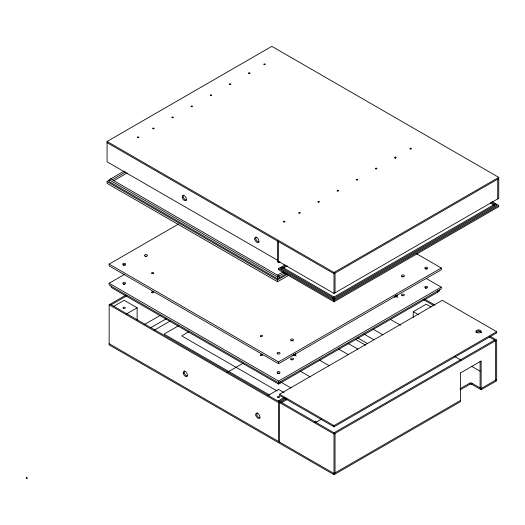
<?xml version="1.0" encoding="UTF-8"?>
<svg xmlns="http://www.w3.org/2000/svg" width="525" height="525" viewBox="0 0 525 525"><rect width="100%" height="100%" fill="white"/><g stroke="black" fill="none" stroke-linecap="round" stroke-linejoin="round"><path stroke-width="0.79" d="M277.522 260.223L107.074 161.812L107.074 141.468L271.825 46.351L498.75 177.365L498.75 198.306L333.998 293.423L278.558 261.417M286.171 273.774L277.522 278.768L109.147 181.552L109.147 179.76L124.176 171.078M288.888 275.198L277.522 281.754L107.074 183.35L107.074 181.552L109.2 180.324M112.252 179.76L125.731 171.977M113.669 180.731L127.148 172.955M416.43 253.673L441.243 267.999L441.243 269.791L278.558 363.713L109.147 265.906L109.147 264.108L178.762 223.912M426.359 278.545L441.243 287.142L441.243 288.934L278.558 382.863L109.147 285.049L109.147 283.251L124.773 274.227M460.412 373.052L460.412 401.704L333.998 474.692L109.147 344.873L109.147 304.789L125.744 295.207M111.215 304.789L126.781 295.805M113.945 306.206L124.169 300.307L137.123 307.781L137.123 320.02M126.217 314.081L137.123 307.781M144.473 324.476L160.04 315.492M150.852 327.672L166.392 318.701M154.527 330.041L170.139 321.024M277.522 241.073L277.522 262.014L278.558 262.612L279.983 261.791M178.198 325.94L164.062 334.103L269.522 394.99M492.128 201.659L498.75 205.478L498.75 206.679L333.998 301.796L278.558 269.791L278.558 268.597L284.95 264.908M285.935 265.538L281.669 267.999L281.669 269.194M283.802 267.96L287.352 265.912M277.522 275.179L283.198 271.897M109.147 179.76L277.522 276.97L284.753 272.797M107.074 181.552L277.522 279.963L287.464 274.221M188.777 331.8L181.676 335.902L277.056 390.961M107.074 141.468L333.998 272.482L498.75 177.365M498.75 178.559L333.998 273.683L107.074 142.669M495.639 203.687L332.962 297.609L332.962 298.804M333.998 298.207L496.676 204.284L496.676 205.478L333.998 299.408L280.632 268.597L280.632 267.396L333.998 298.207L333.998 299.408M278.558 268.597L333.998 300.602L498.75 205.478M226.859 372.625L243.187 363.202M109.147 264.108L278.558 361.922L441.243 267.999M109.147 283.251L278.558 381.065L441.243 287.142M111.215 285.843L111.215 287.444L278.558 384.057L439.169 291.329L439.169 289.734M267.652 395.738L278.558 389.438L284.012 392.588M413.267 317.382L413.267 311.673L426.215 304.192L430.992 306.948M279.595 394.229L442.28 300.307L496.676 331.708L496.676 332.909L333.998 426.832L279.595 395.423L279.595 394.229L333.998 425.631L496.676 331.708M278.558 441.486L278.558 400.805L284.242 397.523M278.558 400.805L279.595 401.408L285.278 398.127M286.296 398.738L279.595 402.603L333.998 434.011L496.676 340.088L496.676 380.769L481.136 389.74L471.811 384.359A1.463 0.847 0 0 0 469.737 384.359L460.064 389.937M281.669 402.603L287.332 399.335M314.403 421.962L315.801 421.201L315.906 422.323L314.869 421.726M315.906 422.323L321.536 419.068M333.998 432.81L494.602 340.088M460.464 372.96L481.077 361.056M460.064 388.743L469.737 383.158A1.463 0.847 0 0 1 471.811 383.158L481.136 388.546L496.676 379.568M460.412 400.509L333.998 473.491L109.147 343.678M491.092 202.256L494.602 204.284M490.389 203.05L493.9 205.078M490.317 336.413L496.676 340.088M424.935 299.263L434.864 304.999M478.688 330.894L481.51 332.528M489.28 337.011L495.639 340.686L495.639 380.166M423.905 299.867L433.827 305.596M395.135 295.818L397.72 297.314M413.267 311.673L418.72 314.816M390.587 319.515L400.509 325.244M454.663 356.514L461.022 360.183M471.621 366.299L480.099 371.195M282.706 267.396L333.998 297.012M373.058 329.136L382.981 334.865M110.696 178.861L279.077 276.071L279.077 277.869M363.917 334.031L373.846 339.76M357.774 337.962L367.697 343.691M355.753 339.485L365.663 345.207M348.082 343.429L357.971 349.145M338.605 349.027L348.528 354.756M319.436 360.098L329.359 365.827M294.236 354.815L296.179 355.937M300.267 371.162L310.19 376.891M281.098 382.233L291.021 387.962M280.632 402.006L335.035 433.414L335.035 472.894M110.178 304.192L278.887 401.592M109.147 304.789L278.558 402.603M497.713 179.156L497.713 198.903M481.136 361.088L481.136 389.74M480.099 361.298L480.099 387.949M471.811 383.158L471.811 384.359M469.737 383.158L469.737 384.359M437.614 290.633L437.614 292.228M335.035 273.079L335.035 292.825M333.998 272.482L333.998 293.423M333.998 300.602L333.998 301.796M333.998 425.631L333.998 426.832M333.998 434.011L333.998 474.692M280.114 381.563L280.114 383.158M279.595 401.408L279.595 442.083M278.558 241.677L278.558 262.612M278.558 361.922L278.558 363.713M278.558 381.065L278.558 384.057M277.522 276.97L277.522 278.768M277.522 279.963L277.522 281.754M475.978 332.607A2.566 1.483 0 0 1 478.544 331.131A2.566 1.483 0 0 1 481.11 332.607M187.648 375.9A2.933 1.693 60 0 1 184.872 374.135A2.933 1.693 60 0 1 184.734 370.853M260.177 417.775A2.933 1.693 60 0 1 257.486 416.141A2.933 1.693 60 0 1 257.138 412.853M425.506 269.056A1.463 0.847 0 0 1 426.93 269.056M123.132 265.309A1.463 0.847 0 0 1 125.206 265.309M145.346 256.456A1.463 0.847 0 0 1 146.514 256.456M291.093 340.935A1.463 0.847 0 0 1 293.068 340.981M401.966 276.918A1.463 0.847 0 0 1 403.843 276.918M425.506 288.199A1.463 0.847 0 0 1 426.517 288.107M277.62 373.538A1.463 0.847 0 0 1 279.497 373.538M123.585 284.274A1.463 0.847 0 0 1 124.753 284.274M291.88 359.881A1.463 0.847 0 0 1 292.182 359.881M259.147 241.894A2.933 1.693 60 0 1 256.449 240.26A2.933 1.693 60 0 1 256.102 236.972M186.611 200.018A2.933 1.693 60 0 1 183.914 198.378A2.933 1.693 60 0 1 183.573 195.097M395.102 158.281A0.735 0.42 0 0 1 395.679 158.281M395.863 295.844A0.735 0.42 0 0 1 395.082 296.238M396.683 294.919A2.198 1.267 0 0 1 396.841 296.612A2.198 1.267 0 0 1 393.94 296.881M294.269 354.296A0.735 0.42 0 0 1 293.232 354.815M295.247 353.614A2.198 1.267 0 0 1 295.142 355.34A2.198 1.267 0 0 1 292.143 355.405M123.552 308.306A1.096 0.637 0 0 0 125.265 307.827A1.096 0.637 0 0 0 123.69 307.21A1.096 0.637 0 0 0 123.552 308.306M277.942 397.445A1.096 0.637 0 0 0 279.654 396.966A1.096 0.637 0 0 0 278.079 396.349A1.096 0.637 0 0 0 277.942 397.445M477.035 332.614A2.566 1.483 0 0 0 481.09 331.564A2.566 1.483 0 0 0 477.494 330.061A2.566 1.483 0 0 0 477.035 332.614M183.258 373.085A2.933 1.693 60 0 0 186.611 376.497A2.933 1.693 60 0 0 186.047 372.081A2.933 1.693 60 0 0 183.258 373.085M255.793 414.96A2.933 1.693 60 0 0 259.147 418.373A2.933 1.693 60 0 0 258.576 413.956A2.933 1.693 60 0 0 255.793 414.96M260.82 336.413A1.096 0.637 0 0 0 262.559 335.961A1.096 0.637 0 0 0 261.017 335.317A1.096 0.637 0 0 0 260.82 336.413M152.112 273.63A1.096 0.637 0 0 0 153.766 273.085A1.096 0.637 0 0 0 152.112 272.534A1.096 0.637 0 0 0 152.112 273.63M425.355 268.682A1.463 0.847 0 0 0 427.672 268.085A1.463 0.847 0 0 0 425.617 267.225A1.463 0.847 0 0 0 425.355 268.682M277.699 353.929A1.463 0.847 0 0 0 280.015 353.332A1.463 0.847 0 0 0 277.961 352.472A1.463 0.847 0 0 0 277.699 353.929M123.309 264.797A1.463 0.847 0 0 0 125.626 264.2A1.463 0.847 0 0 0 123.572 263.34A1.463 0.847 0 0 0 123.309 264.797M145.071 256.121A1.463 0.847 0 0 0 147.387 255.524A1.463 0.847 0 0 0 145.333 254.664A1.463 0.847 0 0 0 145.071 256.121M291.172 340.469A1.463 0.847 0 0 0 293.488 339.872A1.463 0.847 0 0 0 291.434 339.012A1.463 0.847 0 0 0 291.172 340.469M402.045 276.458A1.463 0.847 0 0 0 404.362 275.861A1.463 0.847 0 0 0 402.308 275.002A1.463 0.847 0 0 0 402.045 276.458M260.82 355.556A1.096 0.637 0 0 0 262.559 355.11A1.096 0.637 0 0 0 261.017 354.46A1.096 0.637 0 0 0 260.82 355.556M152.02 292.74A1.096 0.637 0 0 0 153.759 292.294A1.096 0.637 0 0 0 152.217 291.651A1.096 0.637 0 0 0 152.02 292.74M425.486 287.877A1.463 0.847 0 0 0 427.685 287.142A1.463 0.847 0 0 0 425.486 286.407A1.463 0.847 0 0 0 425.486 287.877M277.699 373.078A1.463 0.847 0 0 0 280.015 372.481A1.463 0.847 0 0 0 277.961 371.621A1.463 0.847 0 0 0 277.699 373.078M123.309 283.94A1.463 0.847 0 0 0 125.626 283.342A1.463 0.847 0 0 0 123.572 282.483A1.463 0.847 0 0 0 123.309 283.94M291.172 359.618A1.463 0.847 0 0 0 293.488 359.015A1.463 0.847 0 0 0 291.434 358.155A1.463 0.847 0 0 0 291.172 359.618M402.17 295.654A1.463 0.847 0 0 0 404.368 294.919A1.463 0.847 0 0 0 402.17 294.184A1.463 0.847 0 0 0 402.17 295.654M254.756 239.078A2.933 1.693 60 0 0 258.11 242.491A2.933 1.693 60 0 0 257.539 238.074A2.933 1.693 60 0 0 254.756 239.078M182.221 197.197A2.933 1.693 60 0 0 185.574 200.616A2.933 1.693 60 0 0 185.01 196.192A2.933 1.693 60 0 0 182.221 197.197M26.257 477.803A0.735 0.42 60 0 0 27.11 478.629A0.735 0.42 60 0 0 26.939 477.514A0.735 0.42 60 0 0 26.257 477.803M248.857 73.461A0.735 0.42 0 0 0 250.018 73.165A0.735 0.42 0 0 0 248.988 72.732A0.735 0.42 0 0 0 248.857 73.461M229.688 84.532A0.735 0.42 0 0 0 230.849 84.23A0.735 0.42 0 0 0 229.819 83.803A0.735 0.42 0 0 0 229.688 84.532M210.584 95.622A0.735 0.42 0 0 0 211.68 95.255A0.735 0.42 0 0 0 210.584 94.887A0.735 0.42 0 0 0 210.584 95.622M191.349 106.667A0.735 0.42 0 0 0 192.511 106.365A0.735 0.42 0 0 0 191.481 105.938A0.735 0.42 0 0 0 191.349 106.667M172.18 117.731A0.735 0.42 0 0 0 173.342 117.436A0.735 0.42 0 0 0 172.312 117.003A0.735 0.42 0 0 0 172.18 117.731M153.011 128.802A0.735 0.42 0 0 0 154.173 128.5A0.735 0.42 0 0 0 153.143 128.074A0.735 0.42 0 0 0 153.011 128.802M394.958 157.815A0.735 0.42 0 0 0 396.119 157.513A0.735 0.42 0 0 0 395.089 157.087A0.735 0.42 0 0 0 394.958 157.815M375.854 168.906A0.735 0.42 0 0 0 376.957 168.538A0.735 0.42 0 0 0 375.854 168.171A0.735 0.42 0 0 0 375.854 168.906M356.685 179.977A0.735 0.42 0 0 0 357.781 179.609A0.735 0.42 0 0 0 356.685 179.242A0.735 0.42 0 0 0 356.685 179.977M337.45 191.015A0.735 0.42 0 0 0 338.612 190.719A0.735 0.42 0 0 0 337.582 190.286A0.735 0.42 0 0 0 337.45 191.015M318.347 202.105A0.735 0.42 0 0 0 319.443 201.744A0.735 0.42 0 0 0 318.347 201.377A0.735 0.42 0 0 0 318.347 202.105M299.112 213.15A0.735 0.42 0 0 0 300.274 212.855A0.735 0.42 0 0 0 299.243 212.422A0.735 0.42 0 0 0 299.112 213.15M283.828 221.977A0.735 0.42 0 0 0 284.99 221.675A0.735 0.42 0 0 0 283.959 221.248A0.735 0.42 0 0 0 283.828 221.977M410.242 148.988A0.735 0.42 0 0 0 411.403 148.693A0.735 0.42 0 0 0 410.373 148.26A0.735 0.42 0 0 0 410.242 148.988M264.141 64.641A0.735 0.42 0 0 0 265.302 64.339A0.735 0.42 0 0 0 264.272 63.912A0.735 0.42 0 0 0 264.141 64.641M137.727 137.622A0.735 0.42 0 0 0 138.889 137.327A0.735 0.42 0 0 0 137.858 136.894A0.735 0.42 0 0 0 137.727 137.622"/></g></svg>
